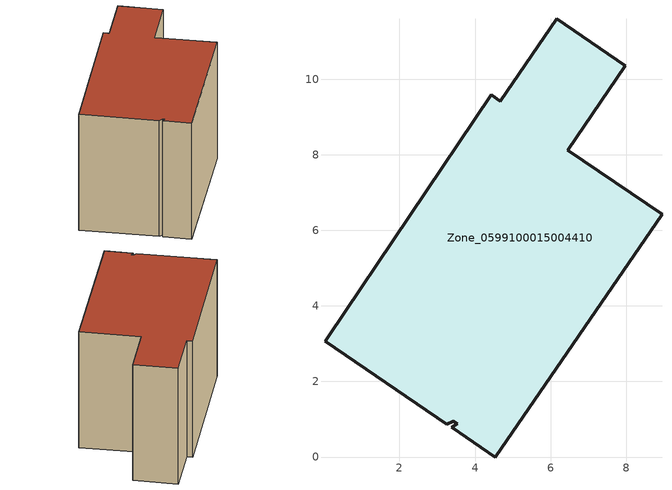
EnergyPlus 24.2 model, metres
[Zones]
Zone_0599100015004410
 floor ground (C_G): 3.26,0.87 0.04,3.07 0.12,3.18 4.43,9.59 4.67,9.42 6.16,11.6 7.98,10.36 6.46,8.13 8.95,6.43 4.54,0 3.38,0.79 3.53,0.88 3.43,0.94 z2.37
 wall outside (C_F): 6.46,8.13 7.98,10.36 6.16,11.6 4.67,9.42 4.43,9.59 0.12,3.18 0.04,3.07 3.26,0.87 3.43,0.94 3.53,0.88 3.38,0.79 4.54,0 8.95,6.43 6.46,8.13 z2.37:8.75
 roof outside (C_R): 0.04,3.07 3.26,0.87 3.43,0.94 3.53,0.88 3.38,0.79 4.54,0 8.95,6.43 6.46,8.13 7.98,10.36 6.16,11.6 4.67,9.42 4.43,9.59 0.12,3.18 z8.75
[BUILDING]
Pand.0599100015004410: North Axis=0; Terrain=City; Loads Convergence Tolerance Value=0.04; Temperature Convergence Tolerance Value=0.4; Solar Distribution=FullExterior; Maximum Number of Warmup Days=25; Minimum Number of Warmup Days=1
[Site:Location]
Rotterdam.The.Hague.AP_ZH_NLD Design_Conditions: Latitude=51.96; Longitude=4.45; Time Zone=1; Elevation=-4.5
[SITE:GROUNDTEMPERATURE:BUILDINGSURFACE]
18, 18, 18, 18, 18, 18, 18, 18, 18, 18, 18, 18
[MATERIAL] Thermal Absorptance=0.9; Solar Absorptance=0.7; Visible Absorptance=0.7
Name | Roughness | Thickness | Conductivity | Density | Specific Heat
G.TC.1946 | MediumSmooth | 0.15 | 1 | 540 | 1210
F.TC.1946 | Rough | 0.3 | 0.857143 | 1920 | 840
R.TC.1946 | MediumRough | 0.2 | 0.909091 | 1500 | 1000
[CONSTRUCTION]
C_G: G.TC.1946
C_F: F.TC.1946
C_R: R.TC.1946
[ZONE]
Zone_0599100015004410: Type=1; Multiplier=1; Ceiling Height=Autocalculate; Volume=Autocalculate; Floor Area=autocalculate; Part of Total Floor Area=Yes
[ZONEINFILTRATION:DESIGNFLOWRATE]
Infil_Zone_0599100015004410: Zone or ZoneList or Space or SpaceList=Zone_0599100015004410; Schedule=AlwaysOn; Design Flow Rate Calculation Method=Flow/Area; Flow Rate per Floor Area=0.003; Constant Term Coefficient=1; Temperature Term Coefficient=0; Velocity Term Coefficient=0; Velocity Squared Term Coefficient=0
[HVACTEMPLATE:ZONE:IDEALLOADSAIRSYSTEM]
Zone_0599100015004410: Maximum Heating Supply Air Temperature=50; Minimum Cooling Supply Air Temperature=13; Maximum Heating Supply Air Humidity Ratio=0.0156; Minimum Cooling Supply Air Humidity Ratio=0.0077; Heating Limit=NoLimit; Cooling Limit=NoLimit; Dehumidification Control Type=ConstantSensibleHeatRatio; Cooling Sensible Heat Ratio=0.7; Dehumidification Setpoint=60; Humidification Control Type=None; Humidification Setpoint=30; Outdoor Air Method=None; Outdoor Air Flow Rate per Person=0.00944; Outdoor Air Flow Rate per Zone Floor Area=0; Outdoor Air Flow Rate per Zone=0; Demand Controlled Ventilation Type=None; Outdoor Air Economizer Type=NoEconomizer; Heat Recovery Type=None; Sensible Heat Recovery Effectiveness=0.7; Latent Heat Recovery Effectiveness=0.65
[ZONECONTROL:THERMOSTAT]
ThermostatControl_Zone_0599100015004410: Zone or ZoneList=Zone_0599100015004410; Control Type Schedule=DualSetpointControlType; Control 1=Thermostat_Zone_0599100015004410; Temperature Difference Between Cutout And Setpoint=0
[THERMOSTATSETPOINT:DUALSETPOINT]
Thermostat_Zone_0599100015004410: Heating Setpoint Temperature Schedule=HeatingSetpoint_Zone_0599100015004410; Cooling Setpoint Temperature Schedule=CoolingSetpoint_Zone_0599100015004410
[SCHEDULE:COMPACT]
HeatingSetpoint_Zone_0599100015004410: Through: 12/31, For: AllDays, Until: 24:00, 21
CoolingSetpoint_Zone_0599100015004410: Through: 12/31, For: AllDays, Until: 24:00, 24
DualSetpointControlType: Through: 12/31, For: AllDays, Until: 24:00, 4
AlwaysOn: Through: 12/31, For: AllDays, Until: 24:00, 1
